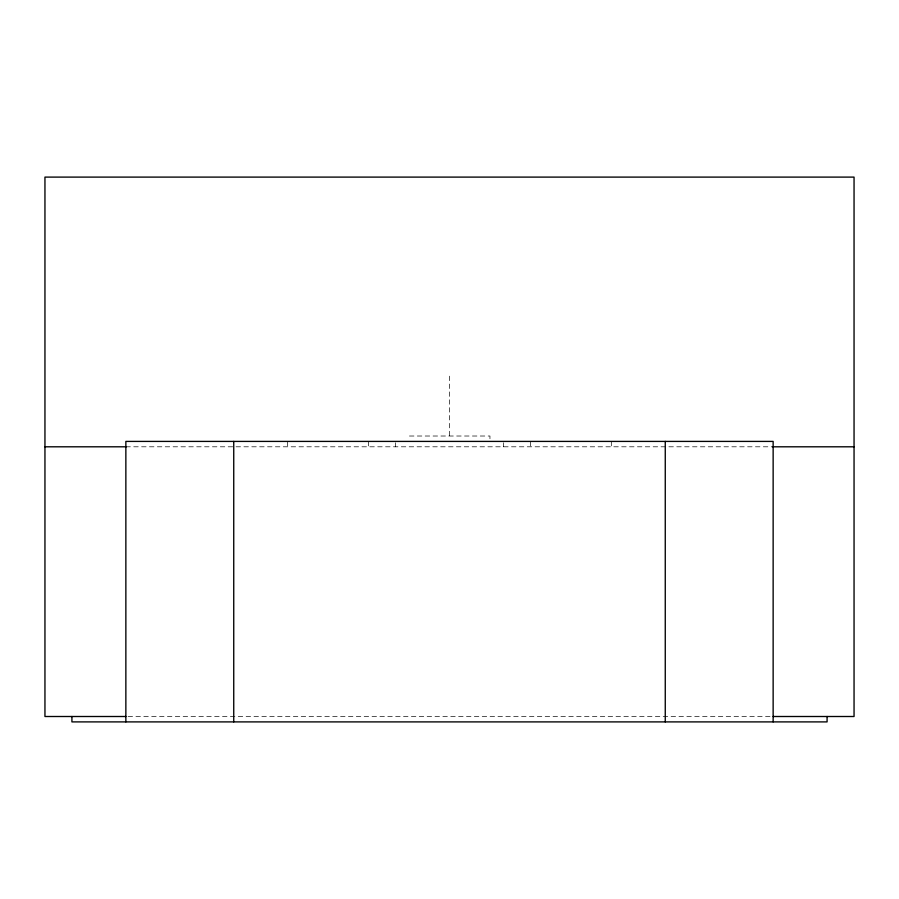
<?xml version="1.0" encoding="UTF-8"?>
<svg xmlns="http://www.w3.org/2000/svg" width="899" height="899" viewBox="0 0 899 899"><rect width="100%" height="100%" fill="white"/><g stroke="black" fill="none" stroke-linecap="round" stroke-linejoin="round"><path stroke-width="0.67" stroke-dasharray="4.5 3.37" d="M125.86 446.803L773.14 446.803M128.063 716.503L772.342 716.503M611.32 441.409L611.32 446.803M530.41 441.409L530.41 446.803M503.44 442.757L503.44 446.803M489.955 438.712L489.955 436.015L409.045 436.015L409.045 438.712M449.5 376.153L449.5 438.734M395.56 442.757L395.56 446.803M368.59 441.409L368.59 446.803M287.68 441.409L287.68 446.803"/><path stroke-width="1.35" d="M44.95 446.803L126.332 446.803M772.578 446.803L854.05 446.803M125.86 716.503L44.95 716.503L44.95 177.103L854.05 177.103L854.05 716.503L773.14 716.503M827.08 716.503L827.08 721.897L71.92 721.897L71.92 716.503M773.14 721.897L773.14 441.409L125.86 441.409L125.86 721.897M665.26 441.409L665.26 721.897M233.74 441.409L233.74 721.897"/></g></svg>
